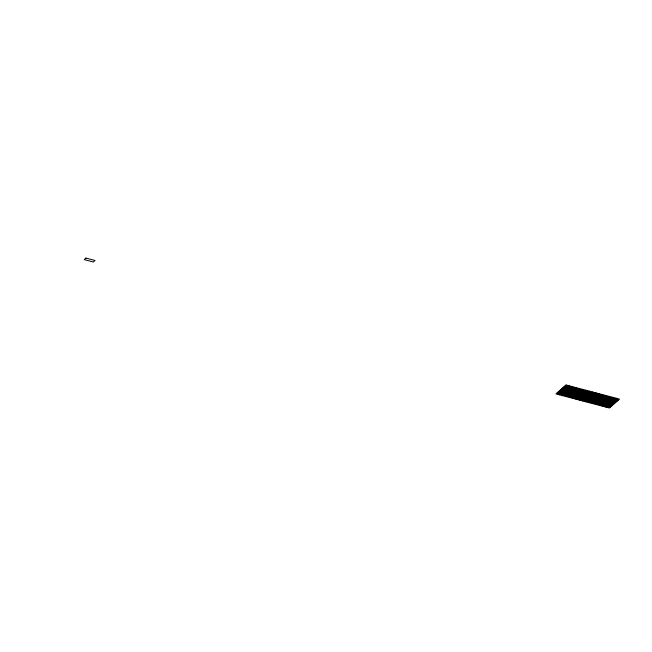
<?xml version="1.0" encoding="UTF-8"?>
<svg xmlns="http://www.w3.org/2000/svg" width="652" height="652" viewBox="0 0 652 652"><rect width="100%" height="100%" fill="white"/><g stroke="black" fill="none" stroke-linecap="round" stroke-linejoin="round"><path stroke-width="0.98" d="M559.334 394.802L569.392 385.862M562.668 395.682L572.725 386.742M566.001 396.563L576.058 387.622M569.335 397.443L579.392 388.51M572.668 398.323L582.725 389.391M576.001 399.203L586.058 390.271M579.335 400.083L589.392 391.151M582.668 400.972L592.725 392.031M586.001 401.852L596.058 392.911M589.335 402.732L599.392 393.792M592.668 403.612L602.733 394.672M596.009 404.493L606.067 395.56M599.343 405.373L609.4 396.44M602.676 406.253L612.733 397.321M606.01 407.133L616.067 398.201M565.423 385.544L618.772 399.643M564.795 386.098L618.145 400.198M564.167 386.66L617.517 400.76M563.54 387.215L616.882 401.314M562.912 387.777L616.254 401.876M562.285 388.331L615.627 402.431M561.657 388.894L614.999 402.993M561.022 389.448L614.371 403.547M560.394 390.01L613.744 404.11M559.766 390.564L613.116 404.664M559.139 391.127L612.489 405.226M558.511 391.681L611.853 405.78M557.884 392.243L611.226 406.343M557.256 392.797L610.598 406.897M556.629 393.36L609.97 407.459M85.942 258.086L84.238 259.602L93.301 261.998L95.013 260.482L85.942 258.086M566.058 384.982L555.993 393.922L609.343 408.022L619.4 399.081L566.058 384.982"/></g></svg>
